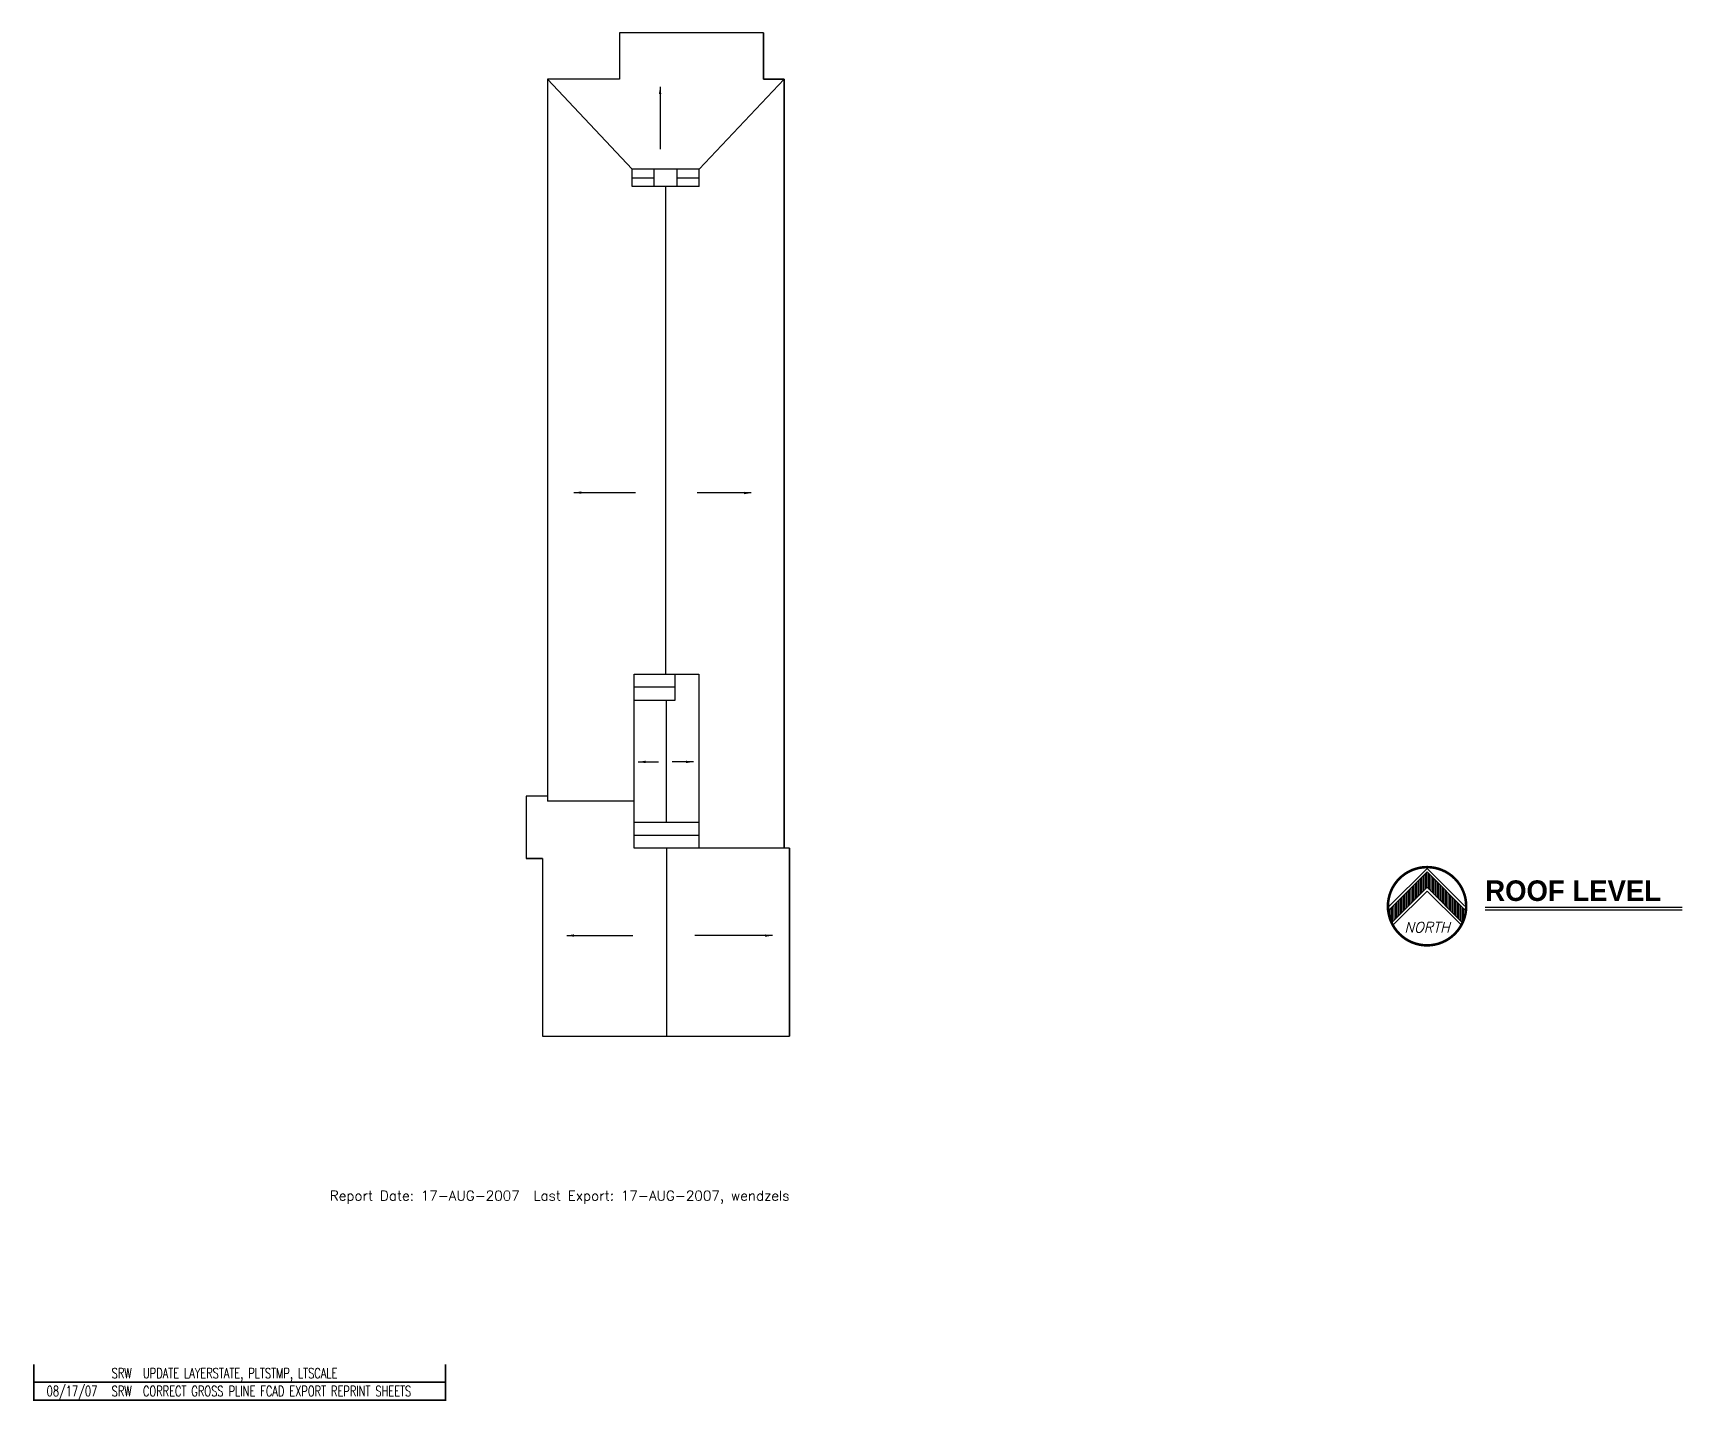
# Model space of a CAD drawing. Extents: x -692 to 3154, y -403 to 2789.
import ezdxf
from ezdxf.enums import TextEntityAlignment as Align

# ---------------------------------------------------------------- set-up
doc = ezdxf.new("R2010")
doc.units = 0
doc.header["$MEASUREMENT"] = 0
doc.layers.get('0').update_dxf_attribs({"linetype": 'CONTINUOUS'})
for name, color, linetype in [('A-ANNO-LEVL', 4, 'CONTINUOUS'), ('A-ANNO-NRTH', 4, 'CONTINUOUS'), ('A-ANNO-REVS', 1, 'CONTINUOUS'), ('A-ROOF', 1, 'CONTINUOUS'), ('A-ROOF-ANNO', 8, 'CONTINUOUS'), ('A-SPAC-PPLN-AREA', 3, 'CONTINUOUS')]:
    doc.layers.add(name, color=color, linetype=linetype)
doc.styles.add('LEVELTXT', font='bold.shx', dxfattribs={"height": 0.25})
doc.styles.add('REVS', font='romans.shx', dxfattribs={"width": 0.7})
doc.styles.add('ROMANS', font='ROMANS.shx')
doc.styles.add('SCALETXT', font='simplex.shx', dxfattribs={"oblique": 15, "height": 0.125})
doc.dimstyles.get("Standard").update_dxf_attribs({"dimscale": 96, "dimtxt": 0.18, "dimasz": 0.18, "dimexe": 0.18, "dimexo": 0.0625, "dimgap": 0.09, "dimtad": 0, "dimtih": 1, "dimtoh": 1, "dimdec": 4, "dimzin": 0, "dimdsep": 46, "dimtxsty": 'Standard', "dimcen": 0.09, "dimadec": 0, "dimazin": 0, "dimtfac": 1, "dimtdec": 4, "dimtofl": 0, "dimtmove": 0, "dimatfit": 3, "dimfxl": 1, "dimtolj": 1, "dimtzin": 0, "dimarcsym": 0})

# ---------------------------------------------------------------- blocks, each defined once
blk = doc.blocks.new('*X2')
at = {"color": 0}
for p, q in [((-0.731, 0.216), (-0.731, 0.402)), ((-0.712, 0.235), (-0.712, 0.421)), ((-0.694, 0.228), (-0.694, 0.414)), ((-0.919, 0.029), (-0.919, 0.214)), ((-0.9, 0.047), (-0.9, 0.233)), ((-0.881, 0.066), (-0.881, 0.252)), ((-0.862, 0.085), (-0.862, 0.271)), ((-0.844, 0.104), (-0.844, 0.289)), ((-0.825, 0.122), (-0.825, 0.308)), ((-0.806, 0.141), (-0.806, 0.327)), ((-0.787, 0.16), (-0.787, 0.346)), ((-0.769, 0.179), (-0.769, 0.364)), ((-0.75, 0.197), (-0.75, 0.383)), ((-0.675, 0.209), (-0.675, 0.395)), ((-0.656, 0.19), (-0.656, 0.376)), ((-0.637, 0.172), (-0.637, 0.357)), ((-0.619, 0.153), (-0.619, 0.339)), ((-0.6, 0.134), (-0.6, 0.32)), ((-0.581, 0.115), (-0.581, 0.301)), ((-0.562, 0.097), (-0.562, 0.282)), ((-0.544, 0.078), (-0.544, 0.264)), ((-0.525, 0.059), (-0.525, 0.245)), ((-0.506, 0.04), (-0.506, 0.226)), ((-0.487, 0.022), (-0.487, 0.207)), ((-1.125, -0.178), (-1.125, 0.008)), ((-1.106, -0.159), (-1.106, 0.027)), ((-1.087, -0.14), (-1.087, 0.046)), ((-1.069, -0.121), (-1.069, 0.064)), ((-1.05, -0.103), (-1.05, 0.083)), ((-1.031, -0.084), (-1.031, 0.102)), ((-1.012, -0.065), (-1.012, 0.121)), ((-0.994, -0.046), (-0.994, 0.139)), ((-0.975, -0.028), (-0.975, 0.158)), ((-0.956, -0.009), (-0.956, 0.177)), ((-0.937, 0.01), (-0.937, 0.196)), ((-0.469, 0.003), (-0.469, 0.189)), ((-0.45, -0.016), (-0.45, 0.17)), ((-0.431, -0.035), (-0.431, 0.151)), ((-0.412, -0.053), (-0.412, 0.132)), ((-0.394, -0.072), (-0.394, 0.114)), ((-0.375, -0.091), (-0.375, 0.095)), ((-0.356, -0.11), (-0.356, 0.076)), ((-0.337, -0.128), (-0.337, 0.057)), ((-0.319, -0.147), (-0.319, 0.039)), ((-0.3, -0.166), (-0.3, 0.02)), ((-0.281, -0.185), (-0.281, 0.001)), ((-1.163, -0.126), (-1.163, -0.029)), ((-1.144, -0.165), (-1.144, -0.011)), ((-0.263, -0.145), (-0.263, -0.018)), ((-0.244, -0.089), (-0.244, -0.036))]:
    blk.add_line(p, q, dxfattribs=at)
blk = doc.blocks.new('FMNORTH')
at = {"layer": 'A-ANNO-NRTH'}
for p, q in [((-0.707, 0.471), (-1.167, 0.011)), ((-0.707, 0.471), (-0.246, 0.011)), ((-0.707, 0.196), (-1.111, -0.208)), ((-0.707, 0.196), (-0.302, -0.208))]:
    blk.add_line(p, q, dxfattribs=at)
at = {"layer": 'A-ANNO-NRTH', "const_width": 0.0312}
blk.add_lwpolyline([(-1.182, 0.011, 1), (-0.231, 0.011, 1)], format="xyb", close=True, dxfattribs=at)
at = {"layer": 'A-ANNO-NRTH'}
blk.add_lwpolyline([(-1.179, -0.046), (-1.162, -0.128), (-1.133, -0.186), (-1.16, -0.125), (-1.179, -0.046), (-0.707, 0.427), (-0.234, -0.046), (-0.249, -0.111), (-0.28, -0.186), (-0.707, 0.241), (-1.133, -0.186)], dxfattribs=at)
blk.add_blockref('*X2', (0, 0), dxfattribs=at)
at = {"layer": 'A-ANNO-NRTH', "style": 'SCALETXT', "oblique": 15}
blk.add_text('NORTH', height=0.125, dxfattribs=at).set_placement((-0.707, -0.245), align=Align.MIDDLE)
blk = doc.blocks.new('VS')
at = {"layer": 'A-ANNO-LEVL', "style": 'LEVELTXT'}
blk.add_attdef('VIEW', (0, 0.075), '', height=0.25, dxfattribs=at)
blk = doc.blocks.new('14_revision')
at = {"const_width": 4}
blk.add_lwpolyline([(960, 42), (960, 0), (0, 0), (0, 42)], dxfattribs=at)
at = {"style": 'REVS', "width": 0.7}
for tag, p in [('REVDATE', (29.9, 21.1)), ('REVINITIALS', (181.4, 21.1)), ('REVREASON', (254.4, 21.1))]:
    blk.add_attdef(tag, text='', height=24, dxfattribs=at).set_placement(p, align=Align.MIDDLE_LEFT)
blk = doc.blocks.new('SREV_UPDATE')
at = {"layer": 'A-ANNO-REVS'}
blk.add_blockref('14_revision', (0, 0), dxfattribs=at).add_auto_attribs({'REVREASON': 'UPDATE LAYERSTATE, PLTSTMP, LTSCALE', 'REVINITIALS': 'SRW'})

msp = doc.modelspace()

# ---------------------------------------------------------------- linework, layer by layer
at = {"layer": 'A-ANNO-LEVL'}
for p, q in [((2694.7, 749.4), (3153.6, 749.4)), ((2694.7, 743.4), (3153.6, 743.4))]:
    msp.add_line(p, q, dxfattribs=at)
at = {"layer": 'A-ROOF'}
for p, q in [((1011.9, 2788.6), (675.9, 2788.6)), ((675.9, 2788.6), (675.9, 2680.6)), ((1011.9, 2788.6), (1011.9, 2680.6)), ((675.9, 2680.6), (507.9, 2680.6)), ((507.9, 2680.6), (507.9, 996.6)), ((507.9, 2680.6), (705.3, 2470.6)), ((1059.9, 2680.6), (861.3, 2470.6)), ((1011.9, 2680.6), (1059.9, 2680.6)), ((1059.9, 2680.6), (1059.9, 886.6)), ((861.3, 2470.6), (705.3, 2470.6)), ((705.3, 2430.6), (705.3, 2470.6)), ((756.3, 2430.6), (756.3, 2470.6)), ((810.3, 2430.6), (810.3, 2470.6)), ((861.3, 2430.6), (861.3, 2470.6)), ((705.3, 2450.6), (756.3, 2450.6)), ((861.3, 2430.6), (705.3, 2430.6)), ((783.3, 2430.6), (783.3, 1292.6)), ((810.3, 2450.6), (861.3, 2450.6)), ((709.8, 1292.6), (860.8, 1292.6)), ((709.8, 886.6), (709.8, 1292.6)), ((805.8, 1232.6), (805.8, 1292.6)), ((860.8, 1292.6), (860.8, 886.6)), ((805.8, 1262.6), (709.8, 1262.6)), ((709.8, 1232.6), (805.8, 1232.6)), ((785.3, 946.6), (785.3, 1232.6)), ((457.9, 1008.6), (457.9, 862.6)), ((507.9, 1008.6), (457.9, 1008.6)), ((709.8, 996.6), (507.9, 996.6)), ((860.8, 946.6), (709.8, 946.6)), ((860.8, 916.6), (709.8, 916.6)), ((1071.9, 886.6), (709.8, 886.6)), ((785.3, 886.6), (785.3, 448.6)), ((1071.9, 886.6), (1071.9, 448.6)), ((495.9, 862.6), (457.9, 862.6)), ((495.9, 862.6), (495.9, 448.6)), ((495.9, 448.6), (1071.9, 448.6))]:
    msp.add_line(p, q, dxfattribs=at)
msp.add_lwpolyline([(1059.9, 2680.6), (1011.9, 2680.6), (1011.9, 2788.6), (675.9, 2788.6), (675.9, 2680.6), (507.9, 2680.6), (507.9, 1008.6), (457.9, 1008.6), (457.9, 862.6), (495.9, 862.6), (495.9, 448.6), (1071.9, 448.6), (1071.9, 886.6), (1059.9, 886.6)], close=True, dxfattribs=at)

# ---------------------------------------------------------------- block references
at = {"layer": 'A-ANNO-LEVL'}
ref = msp.add_blockref('VS', (2694.7, 749.4), dxfattribs=dict(at, xscale=192, yscale=192, zscale=192))
ref.add_attrib('VIEW', 'ROOF LEVEL', (2694.7, 763.8), dxfattribs={"height": 48, "style": 'LEVELTXT'})
at = {"layer": 'A-ANNO-NRTH', "xscale": 192, "yscale": 192, "zscale": 192}
msp.add_blockref('FMNORTH', (2694.7, 749.4), dxfattribs=at)
at = {"layer": 'A-ANNO-REVS'}
msp.add_blockref('SREV_UPDATE', (-690.1, -358.8), dxfattribs=at)
msp.add_blockref('14_revision', (-690.1, -400.7), dxfattribs=at).add_auto_attribs({'REVREASON': 'CORRECT GROSS PLINE FCAD EXPORT REPRINT SHEETS', 'REVINITIALS': 'SRW', 'REVDATE': '08/17/07'})

# ---------------------------------------------------------------- texts
at = {"layer": 'A-SPAC-PPLN-AREA', "style": 'ROMANS'}
msp.add_text('Report Date: 17-AUG-2007  Last Export: 17-AUG-2007, wendzels', height=23.125, dxfattribs=at).set_placement((0, 64.8))

# ---------------------------------------------------------------- leaders
at = {"layer": 'A-ROOF-ANNO'}
for points in [[(770.4, 2663.3), (770.4, 2517.8)], [(569.4, 1716.4), (713.2, 1716.4)], [(983.1, 1715.5), (856.5, 1715.5)], [(719.1, 1088.2), (766.3, 1088.2)], [(847.9, 1088.2), (798.5, 1088.2)], [(552.6, 683.1), (706.8, 683.1)], [(1032.3, 683), (851.4, 683)]]:
    msp.add_leader(points, dimstyle='Standard', override={"dimgap": 0.09, "dimtad": 0}, dxfattribs=at)

doc.saveas('drawing.dxf')
